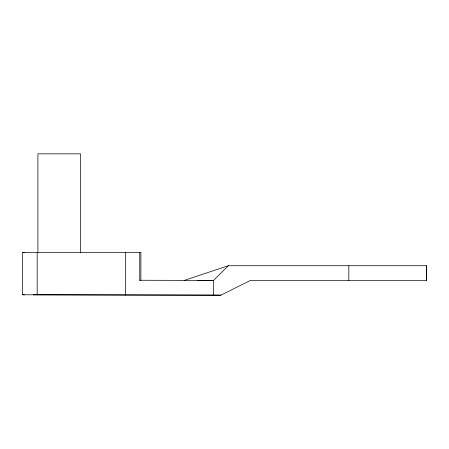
<?xml version="1.0" encoding="UTF-8"?>
<svg xmlns="http://www.w3.org/2000/svg" width="449" height="449" viewBox="0 0 449 449"><rect width="100%" height="100%" fill="white"/><g stroke="black" fill="none" stroke-linecap="round" stroke-linejoin="round"><path stroke-width="0.67" d="M139.762 252.473L139.762 280.26L140.874 280.26L140.874 252.473L22.461 252.461L22.45 294.797L220.936 295.161L250.379 280.44L426.55 280.44L426.55 265.718L228.3 265.718L213.578 280.44L197.453 280.44M184.135 280.44L228.3 265.718M24.431 252.461L22.961 252.461M24.42 294.797L22.95 294.797M220.936 295.161L33.361 294.797M139.762 280.26L213.578 280.44L213.578 295.161M426.505 265.718L426.505 280.44M348.822 265.718L348.822 280.44M125.675 252.473L125.675 295.161M80.596 252.473L80.596 153.839L37.907 153.839L37.907 252.473M37.172 252.473L37.172 294.797"/></g></svg>
